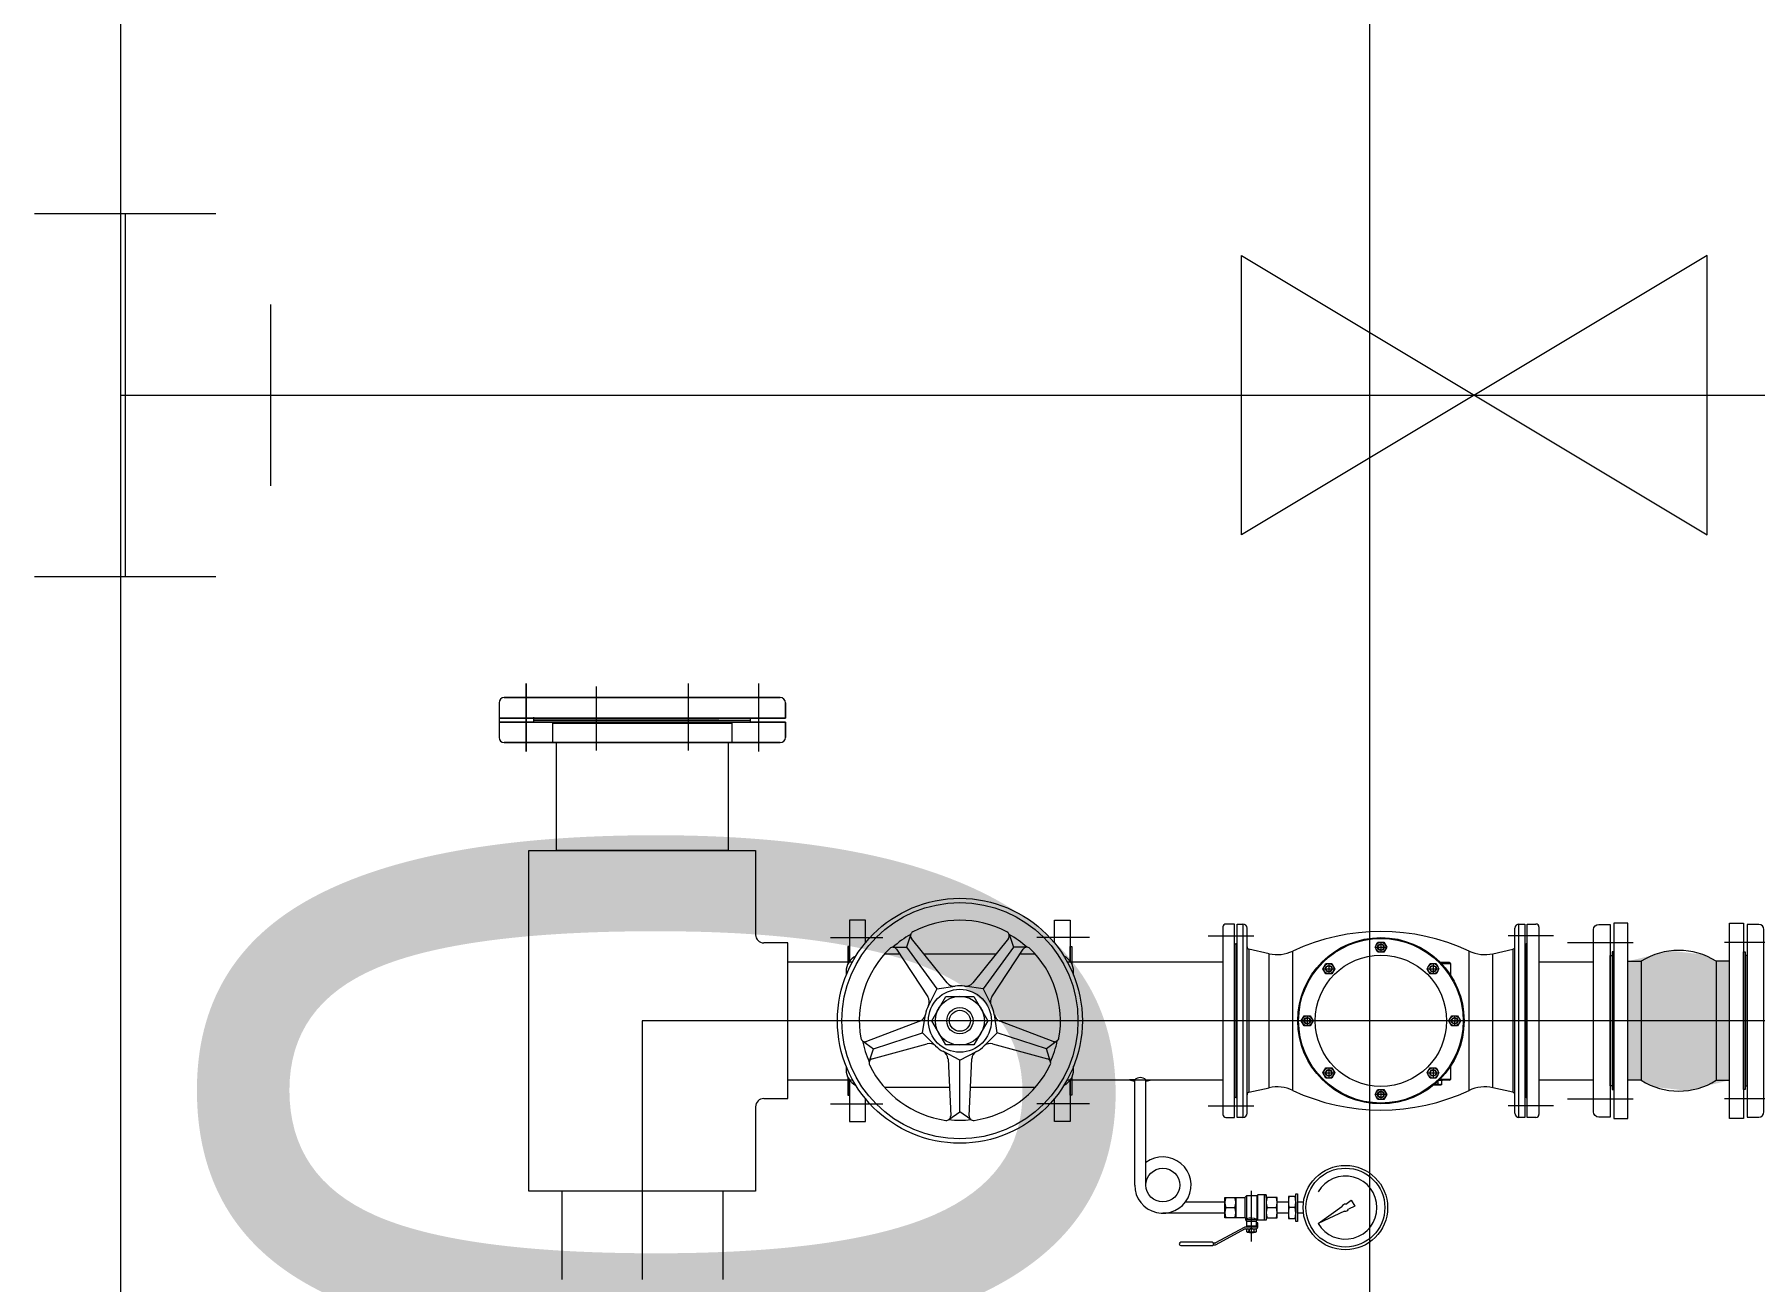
# Model space of a CAD drawing. Header units: millimetres. Extents: x 27447 to 251759, y -15958 to 82948.
# Drawn here: x 84773 to 85544, y 29491 to 30050 of the extents above; entities that cross this region are included whole.
import ezdxf

# ---------------------------------------------------------------- set-up
doc = ezdxf.new("R2010")
doc.units = ezdxf.units.MM
doc.linetypes.add('IMPORT-CENTER', pattern=[2000, 1250, -250, 250, -250])
for name, color, linetype, lineweight in [('A-ANNO-DIMS', 211, 'Continuous', 9), ('A-ANNO-DIMS-160', 211, 'Continuous', 9), ('G-IMPT', 8, 'Continuous', 9), ('G-IMPT-1', 8, 'IMPORT-CENTER', 9), ('M-EQPM', 50, 'Continuous', 9)]:
    doc.layers.add(name, color=color, linetype=linetype, lineweight=lineweight)
doc.styles.add('UTM Avo', font='UTM Avo.ttf', dxfattribs={"width": 0.9, "height": 400})
doc.dimstyles.new('1_Dim_chi_tiet_2_5_1', dxfattribs={"dimscale": 304.8, "dimtxt": 399.720379, "dimasz": 0.629921, "dimexe": 0.524934, "dimexo": 0.0625, "dimgap": 0.052493, "dimtad": 1, "dimdec": 0, "dimrnd": 5, "dimzin": 0, "dimdsep": 46, "dimtxsty": 'UTM Avo', "dimblk1": 'OBLIQUE', "dimblk2": 'OBLIQUE', "dimsah": 1, "dimcen": 0.09, "dimdle": 0.524934, "dimazin": 0, "dimtfac": 1, "dimtdec": 4, "dimtix": 1, "dimtmove": 2, "dimatfit": 3, "dimfxl": 1.049869, "dimfxlon": 1, "dimtvp": 1, "dimtolj": 1, "dimtzin": 0, "dimarcsym": 2})

# ---------------------------------------------------------------- blocks, each defined once
blk = doc.blocks.new('TKTC_BON NUOC MAI_260130 - TKTC_BON NUOC MAI_260130_dwg_FLA3_10K-3426655-TKCS_MB TUM MÁI')
at = {"layer": 'G-IMPT'}
for p, q in [((0, -87.5), (0, 87.5)), ((25, 75), (-38, 75)), ((25, -75), (-38, -75))]:
    blk.add_line(p, q, dxfattribs=at)
at = {"layer": 'G-IMPT', "flags": 128}
blk.add_lwpolyline([(-5, 92.5), (-16, 92.5), (-16, -92.5), (-5, -92.5)], dxfattribs=at)
blk.add_lwpolyline([(-18, -62.5), (-16, -62.5), (-16, 62.5), (-18, 62.5)], close=True, dxfattribs=at)
at = {"layer": 'G-IMPT'}
for centre, start, end in [((-5, 87.5), 360, 90), ((-5, -87.5), 270, 0)]:
    blk.add_arc(centre, 5, start, end, dxfattribs=at)
blk = doc.blocks.new('TKTC_BON NUOC MAI_260130 - TKTC_BON NUOC MAI_260130_dwg_FLA3_10K-3426656-TKCS_MB TUM MÁI')
at = {"layer": 'G-IMPT'}
for p, q in [((0, -87.5), (0, 87.5)), ((25, 75), (-38, 75)), ((25, -75), (-38, -75))]:
    blk.add_line(p, q, dxfattribs=at)
at = {"layer": 'G-IMPT', "flags": 128}
blk.add_lwpolyline([(-5, 92.5), (-16, 92.5), (-16, -92.5), (-5, -92.5)], dxfattribs=at)
blk.add_lwpolyline([(-18, -62.5), (-16, -62.5), (-16, 62.5), (-18, 62.5)], close=True, dxfattribs=at)
at = {"layer": 'G-IMPT'}
for centre, start, end in [((-5, 87.5), 360, 90), ((-5, -87.5), 270, 0)]:
    blk.add_arc(centre, 5, start, end, dxfattribs=at)
blk = doc.blocks.new('TKTC_BON NUOC MAI_260130 - TKTC_BON NUOC MAI_260130_dwg_V-3426653-TKCS_MB TUM MÁI')
at = {"layer": 'G-IMPT', "flags": 128}
blk.add_lwpolyline([(115.74, -69.44), (-115.74, 69.44), (-115.74, -69.44), (115.74, 69.44)], close=True, dxfattribs=at)
blk = doc.blocks.new('TKTC_BON NUOC MAI_260130 - TKTC_BON NUOC MAI_260130_dwg_T-3426665-TKCS_MB TUM MÁI')
at = {"layer": 'G-IMPT'}
for p, q in [((-100, -50), (-100, 50)), ((100, -50), (100, 50)), ((-100, 0), (100, 0)), ((0, 0), (0, -80)), ((-50, -80), (50, -80))]:
    blk.add_line(p, q, dxfattribs=at)
blk = doc.blocks.new('TKTC_BON NUOC MAI_260130 - TKTC_BON NUOC MAI_260130_dwg-3426650-TKCS_MB TUM MÁI')
at = {"layer": 'G-IMPT'}
blk.add_hatch(color=256, dxfattribs=at).paths.add_polyline_path([(-117638.12, -831594.6), (-117618.89, -831589.94), (-117618.89, -831536.61), (-117624.84, -831536.61), (-117631.22, -831533.53), (-117645.2, -831531.95), (-117664.43, -831536.61), (-117664.43, -831589.94), (-117658.47, -831589.94), (-117652.1, -831593.02)])
for p, q in [((-118339.78, -831282.97), (-115500.92, -831282.97)), ((-118170.19, -831420.75), (-118170.19, -831436.32)), ((-118057.49, -831429.45), (-118057.49, -831427.62)), ((-118065.97, -831438.61), (-118146.14, -831438.61)), ((-118021.76, -831526.04), (-117998.24, -831526.04)), ((-117969.49, -831546.31), (-117985.46, -831526.4)), ((-117942.03, -831526.4), (-117958.01, -831546.31)), ((-117905.73, -831526.04), (-117929.25, -831526.04)), ((-117852.45, -831525.19), (-117832.03, -831525.19)), ((-117845.89, -831521.25), (-117845.89, -831605.3)), ((-117835.09, -831604.75), (-117835.09, -831521.8)), ((-117697.74, -831525.19), (-117718.16, -831525.19)), ((-117715.1, -831604.75), (-117715.1, -831521.8)), ((-117704.31, -831521.25), (-117704.31, -831605.3)), ((-117990.63, -831533.48), (-117997.58, -831533.48)), ((-117992.11, -831531.23), (-117978.11, -831552.58)), ((-117947.72, -831533.48), (-117979.77, -831533.48)), ((-117949.39, -831552.58), (-117935.38, -831531.23)), ((-117929.91, -831533.48), (-117936.86, -831533.48)), ((-117814.61, -831594.49), (-117814.61, -831532.07)), ((-117735.58, -831594.49), (-117735.58, -831532.07)), ((-118040.82, -831536.83), (-118011.84, -831536.83)), ((-118014.71, -831541.32), (-118014.71, -831542.91)), ((-117915.65, -831536.83), (-117845.89, -831536.83)), ((-117912.78, -831542.91), (-117912.78, -831541.32)), ((-117744.36, -831537.2), (-117748.49, -831537.2)), ((-117704.31, -831536.83), (-117679.84, -831536.83)), ((-117981.65, -831563.49), (-118005.53, -831572.53)), ((-117921.96, -831572.53), (-117945.84, -831563.49)), ((-118002.99, -831580.35), (-117978.36, -831573.63)), ((-117949.13, -831573.63), (-117924.5, -831580.35)), ((-117969.07, -831580.37), (-117967.86, -831605.87)), ((-117959.63, -831605.87), (-117958.42, -831580.37)), ((-118014.71, -831583.65), (-118014.71, -831585.23)), ((-117912.78, -831585.23), (-117912.78, -831583.65)), ((-118040.82, -831589.72), (-118011.84, -831589.72)), ((-117997.58, -831593.07), (-117968.47, -831593.07)), ((-117959.02, -831593.07), (-117929.91, -831593.07)), ((-117915.65, -831589.72), (-117845.89, -831589.72)), ((-117749.61, -831590.45), (-117749.61, -831591.68)), ((-117744.36, -831589.91), (-117749.05, -831589.91)), ((-117704.31, -831589.72), (-117679.84, -831589.72)), ((-118021.76, -831600.52), (-117998.24, -831600.52)), ((-117905.73, -831600.52), (-117929.25, -831600.52)), ((-117852.45, -831601.36), (-117832.03, -831601.36)), ((-117697.74, -831601.36), (-117718.16, -831601.36)), ((-118142.11, -831639.58), (-118142.11, -831679.28)), ((-118069.99, -831639.58), (-118069.99, -831679.28)), ((-117833.11, -831662.16), (-117833.11, -831639.44)), ((-117844.65, -831647.01), (-117840.5, -831647.01)), ((-117826.09, -831647.01), (-117821.95, -831647.01)), ((-117813.51, -831647.01), (-117816.23, -831647.01)), ((-117836.4, -831655.86), (-117849.23, -831662.82)), ((-117848.86, -831663.49), (-117836.03, -831656.52)), ((-117835.85, -831656.48), (-117831.03, -831656.48)), ((-117830.65, -831652.5), (-117835.57, -831652.5)), ((-117835.19, -831653.07), (-117831.03, -831653.07)), ((-117850.15, -831663.67), (-117850.15, -831662.91))]:
    blk.add_line(p, q, dxfattribs=at)
at = {"layer": 'G-IMPT', "flags": 128}
for points in [[(-118167.9, -831418.46), (-118044.21, -831418.46)], [(-118041.92, -831427.62), (-118170.19, -831427.62), (-118041.92, -831427.62), (-118041.92, -831420.75)], [(-118041.92, -831429.45), (-118170.19, -831429.45), (-118041.92, -831429.45), (-118041.92, -831436.32)], [(-118167.9, -831438.61), (-118044.21, -831438.61)], [(-118067.59, -831486.97), (-118144.51, -831486.97), (-118144.51, -831438.61), (-118067.59, -831438.61)], [(-117839.55, -831606.62), (-117839.55, -831519.94), (-117836.95, -831519.94), (-117836.95, -831606.62)], [(-117710.64, -831606.62), (-117713.24, -831606.62), (-117713.24, -831519.94), (-117710.64, -831519.94)], [(-117664.43, -831607.06), (-117664.43, -831519.49), (-117670.73, -831519.49), (-117670.73, -831607.06)], [(-117618.89, -831607.06), (-117618.89, -831519.49), (-117612.58, -831519.49), (-117612.58, -831607.06)], [(-117776.42, -831532.59), (-117777.75, -831530.29), (-117776.42, -831527.99), (-117773.77, -831527.99), (-117772.44, -831530.29), (-117773.77, -831532.59)], [(-117840.63, -831597.69), (-117840.63, -831528.87), (-117840.11, -831528.87), (-117840.11, -831597.69)], [(-117825.24, -831533.28), (-117834.21, -831531.24), (-117834.21, -831595.31), (-117825.24, -831593.27)], [(-117709.56, -831597.69), (-117709.56, -831528.87), (-117710.09, -831528.87), (-117710.09, -831597.69)], [(-117671.43, -831532.45), (-117671.43, -831594.1), (-117670.73, -831594.1), (-117670.73, -831532.45)], [(-117611.88, -831532.45), (-117611.88, -831594.1), (-117612.58, -831594.1), (-117612.58, -831532.45)], [(-117799.78, -831542.26), (-117801.1, -831539.96), (-117799.78, -831537.66), (-117797.12, -831537.66), (-117795.79, -831539.96), (-117797.12, -831542.26)], [(-117753.07, -831542.26), (-117754.4, -831539.96), (-117753.07, -831537.66), (-117750.42, -831537.66), (-117749.09, -831539.96), (-117750.42, -831542.26)], [(-117658.47, -831536.61), (-117658.47, -831589.94), (-117664.43, -831589.94), (-117664.43, -831536.61)], [(-117624.84, -831536.61), (-117624.84, -831589.94), (-117618.89, -831589.94), (-117618.89, -831536.61)], [(-117970.02, -831574.14), (-117976.29, -831563.28), (-117970.02, -831552.41), (-117957.47, -831552.41), (-117951.2, -831563.28), (-117957.47, -831574.14)], [(-117809.45, -831565.61), (-117810.78, -831563.31), (-117809.45, -831561.01), (-117806.79, -831561.01), (-117805.47, -831563.31), (-117806.79, -831565.61)], [(-117743.4, -831565.61), (-117744.73, -831563.31), (-117743.4, -831561.01), (-117740.74, -831561.01), (-117739.41, -831563.31), (-117740.74, -831565.61)], [(-117799.78, -831588.97), (-117801.1, -831586.67), (-117799.78, -831584.37), (-117797.12, -831584.37), (-117795.79, -831586.67), (-117797.12, -831588.97)], [(-117753.07, -831588.97), (-117754.4, -831586.67), (-117753.07, -831584.37), (-117750.42, -831584.37), (-117749.09, -831586.67), (-117750.42, -831588.97)], [(-117776.42, -831598.64), (-117777.75, -831596.34), (-117776.42, -831594.04), (-117773.77, -831594.04), (-117772.44, -831596.34), (-117773.77, -831598.64)], [(-117845.04, -831651.56), (-117845.04, -831642.47), (-117840.11, -831642.47), (-117840.11, -831651.56)], [(-117826.48, -831641.33), (-117826.48, -831652.69), (-117827.24, -831652.69), (-117827.24, -831641.33)], [(-117813.23, -831642.09), (-117816.51, -831642.09), (-117816.51, -831651.94), (-117813.23, -831651.94)], [(-117813.23, -831653.26), (-117813.23, -831640.77), (-117812.48, -831640.77), (-117812.48, -831653.26)], [(-117821.56, -831649.54), (-117821.56, -831644.49), (-117816.51, -831644.49), (-117816.51, -831649.54)], [(-117831.6, -831655.34), (-117831.6, -831655.72), (-117834.62, -831655.72), (-117834.62, -831655.34)]]:
    blk.add_lwpolyline(points, close=True, dxfattribs=at)
for points in [[(-118154.61, -831429.45), (-118154.61, -831428.53), (-118154.61, -831427.16)], [(-118071.69, -831428.53), (-118154.61, -831428.53), (-118057.49, -831428.53)], [(-118146.14, -831438.61), (-118146.14, -831429.9), (-118065.97, -831429.9), (-118065.97, -831438.61)], [(-118055.28, -831601.82), (-118055.28, -831639.58), (-118156.82, -831639.58), (-118156.82, -831486.97), (-118055.28, -831486.97), (-118055.28, -831524.73)], [(-118006.08, -831528.35), (-118006.08, -831518.2), (-118013.14, -831518.2), (-118013.14, -831536.62), (-118013.14, -831529.96), (-118013.92, -831529.96), (-118013.92, -831537.91)], [(-117921.41, -831528.35), (-117921.41, -831518.2), (-117914.35, -831518.2), (-117914.35, -831536.62), (-117914.35, -831529.96), (-117913.57, -831529.96), (-117913.57, -831537.91)], [(-117844.57, -831606.62), (-117840.63, -831606.62), (-117840.63, -831519.94), (-117844.57, -831519.94)], [(-117705.62, -831606.62), (-117709.56, -831606.62), (-117709.56, -831519.94), (-117705.62, -831519.94)], [(-117985.79, -831524.55), (-117987.71, -831530.29), (-117974.11, -831549.01), (-117965.89, -831547.74)], [(-117941.7, -831524.55), (-117939.78, -831530.29), (-117953.38, -831549.01), (-117961.6, -831547.74)], [(-117775.1, -831527.97), (-117775.08, -831530.29), (-117775.1, -831530.27), (-117775.1, -831530.33), (-117775.1, -831532.61)], [(-118051.59, -831598.13), (-118040.82, -831598.13), (-118040.82, -831528.42), (-118051.59, -831528.42)], [(-117993.77, -831530.35), (-117987.71, -831530.29), (-117974.11, -831549.01), (-117977.86, -831556.44)], [(-117933.72, -831530.35), (-117939.78, -831530.29), (-117953.38, -831549.01), (-117949.64, -831556.44)], [(-117839.55, -831528.87), (-117840.11, -831528.87), (-117840.11, -831597.69), (-117839.55, -831597.69)], [(-117777.41, -831530.29), (-117775.06, -831530.29), (-117772.78, -831530.29)], [(-117715.99, -831531.24), (-117715.99, -831595.31), (-117724.96, -831593.27), (-117724.96, -831533.28), (-117715.99, -831531.24), (-117715.99, -831595.31)], [(-117710.64, -831528.87), (-117710.09, -831528.87), (-117710.09, -831597.69), (-117710.64, -831597.69)], [(-117800.77, -831539.96), (-117798.41, -831539.96), (-117796.13, -831539.96)], [(-117798.45, -831537.64), (-117798.43, -831539.96), (-117798.45, -831539.94), (-117798.45, -831540), (-117798.45, -831542.28)], [(-117754.06, -831539.96), (-117751.71, -831539.96), (-117749.42, -831539.96)], [(-117751.74, -831537.64), (-117751.72, -831539.96), (-117751.74, -831539.94), (-117751.74, -831540), (-117751.74, -831542.28)], [(-117748.13, -831537.57), (-117743.99, -831537.57), (-117743.99, -831542.78)], [(-118007.39, -831572.27), (-118002.52, -831575.87), (-117980.52, -831568.73), (-117979.18, -831560.52)], [(-117920.1, -831572.27), (-117924.97, -831575.87), (-117946.97, -831568.73), (-117948.31, -831560.52)], [(-117810.44, -831563.31), (-117808.08, -831563.31), (-117805.8, -831563.31)], [(-117808.12, -831561), (-117808.1, -831563.31), (-117808.12, -831563.3), (-117808.12, -831563.35), (-117808.12, -831565.63)], [(-117744.39, -831563.31), (-117742.03, -831563.31), (-117739.75, -831563.31)], [(-117742.07, -831561), (-117742.05, -831563.31), (-117742.07, -831563.3), (-117742.07, -831563.35), (-117742.07, -831565.63)], [(-118004.34, -831581.65), (-118002.52, -831575.87), (-117980.52, -831568.73), (-117974.61, -831574.58)], [(-117923.15, -831581.65), (-117924.97, -831575.87), (-117946.97, -831568.73), (-117952.88, -831574.58)], [(-117968.68, -831607.56), (-117963.75, -831604.05), (-117963.75, -831580.92), (-117971.14, -831577.1)], [(-117958.81, -831607.56), (-117963.75, -831604.05), (-117963.75, -831580.92), (-117956.35, -831577.1)], [(-118013.92, -831588.65), (-118013.92, -831596.6), (-118013.14, -831596.6), (-118013.14, -831589.93), (-118013.14, -831608.36), (-118006.08, -831608.36), (-118006.08, -831598.2)], [(-117913.57, -831588.65), (-117913.57, -831596.6), (-117914.35, -831596.6), (-117914.35, -831589.93), (-117914.35, -831608.36), (-117921.41, -831608.36), (-117921.41, -831598.2)], [(-117800.77, -831586.67), (-117798.41, -831586.67), (-117796.13, -831586.67)], [(-117798.45, -831584.35), (-117798.43, -831586.67), (-117798.45, -831586.65), (-117798.45, -831586.7), (-117798.45, -831588.99)], [(-117754.06, -831586.67), (-117751.71, -831586.67), (-117749.42, -831586.67)], [(-117751.74, -831584.35), (-117751.72, -831586.67), (-117751.74, -831586.65), (-117751.74, -831586.7), (-117751.74, -831588.99)], [(-117743.99, -831583.78), (-117743.99, -831589.54), (-117748.67, -831589.54)], [(-117885.42, -831636.92), (-117885.42, -831589.72), (-117887.81, -831589.72)], [(-117880.37, -831636.92), (-117880.37, -831589.72), (-117877.98, -831589.72)], [(-117772.78, -831596.34), (-117775.13, -831596.34), (-117777.41, -831596.34)], [(-117775.1, -831594.02), (-117775.1, -831596.36), (-117775.1, -831596.32), (-117775.08, -831596.34), (-117775.1, -831598.66)], [(-117751.33, -831591.96), (-117748.7, -831591.96), (-117748.27, -831591.96), (-117747.78, -831591.68), (-117747.78, -831590.1)], [(-117747.53, -831589.91), (-117747.53, -831590.1), (-117749.24, -831590.1)], [(-117835.38, -831641.71), (-117835.38, -831652.06), (-117836.14, -831651.56), (-117840.11, -831651.56), (-117840.11, -831642.47), (-117836.14, -831642.47)], [(-117826.48, -831642.47), (-117826.48, -831641.33), (-117830.27, -831641.33), (-117830.65, -831641.71), (-117835.38, -831641.71), (-117836.14, -831642.47), (-117836.14, -831651.56)], [(-117830.65, -831641.71), (-117830.65, -831652.31), (-117830.27, -831652.69), (-117830.27, -831641.33)], [(-117826.48, -831651.56), (-117821.56, -831651.56), (-117821.56, -831642.47), (-117826.48, -831642.47), (-117826.48, -831651.56), (-117826.48, -831652.69), (-117830.27, -831652.69)], [(-117862.7, -831644.49), (-117845.04, -831644.49), (-117845.04, -831649.54), (-117872.8, -831649.54)], [(-117809.78, -831649.54), (-117812.48, -831649.54), (-117812.48, -831644.49), (-117809.78, -831644.49)], [(-117791.42, -831648.56), (-117803.26, -831654.08), (-117792.56, -831646.59)], [(-117790.89, -831645.42), (-117788.43, -831643.7), (-117786.85, -831646.43), (-117789.58, -831647.7)], [(-117830.27, -831655.72), (-117830.27, -831653.83), (-117831.03, -831653.83), (-117831.03, -831655.72), (-117835.86, -831655.72)], [(-117830.65, -831651.94), (-117830.65, -831652.5), (-117831.03, -831653.07), (-117831.03, -831655.34), (-117835.19, -831655.34), (-117835.19, -831653.07), (-117835.57, -831652.5), (-117835.57, -831651.94)], [(-117834.97, -831657.99), (-117835.24, -831657.84), (-117835.24, -831656.64), (-117834.97, -831656.48), (-117831.25, -831656.48), (-117830.98, -831656.64), (-117830.98, -831657.84), (-117831.25, -831657.99), (-117834.97, -831657.99), (-117831.25, -831657.99)], [(-117832.04, -831656.64), (-117831.97, -831657.99), (-117832.35, -831658.37), (-117833.87, -831658.37), (-117834.25, -831657.99), (-117834.18, -831656.64), (-117834.18, -831657.84)], [(-117849.59, -831662.91), (-117850.15, -831662.91), (-117850.53, -831662.54), (-117864.72, -831662.54)], [(-117864.72, -831664.05), (-117850.53, -831664.05), (-117850.15, -831663.67), (-117849.59, -831663.67)]]:
    blk.add_lwpolyline(points, dxfattribs=at)
at = {"layer": 'G-IMPT'}
for centre, radius in [((-117963.75, -831563.28), 54.88), ((-117963.75, -831563.28), 52.92), ((-117775.1, -831563.28), 37.26), ((-117775.1, -831563.28), 36.88), ((-117775.1, -831530.29), 2.3), ((-117775.1, -831563.28), 29.43), ((-117775.1, -831530.29), 1.46), ((-117775.1, -831530.29), 1.3), ((-117798.45, -831539.96), 2.3), ((-117798.45, -831539.96), 1.46), ((-117798.45, -831539.96), 1.3), ((-117751.74, -831539.96), 2.3), ((-117751.74, -831539.96), 1.46), ((-117751.74, -831539.96), 1.3), ((-117963.75, -831563.28), 14.11), ((-117963.75, -831563.28), 10.98), ((-117963.75, -831563.28), 5.88), ((-117963.75, -831563.28), 4.7), ((-117808.12, -831563.31), 2.3), ((-117808.12, -831563.31), 1.46), ((-117808.12, -831563.31), 1.3), ((-117742.07, -831563.31), 2.3), ((-117742.07, -831563.31), 1.46), ((-117742.07, -831563.31), 1.3), ((-117798.45, -831586.67), 2.3), ((-117798.45, -831586.67), 1.46), ((-117798.45, -831586.67), 1.3), ((-117751.74, -831586.67), 2.3), ((-117751.74, -831586.67), 1.46), ((-117751.74, -831586.67), 1.3), ((-117775.1, -831596.34), 2.3), ((-117775.1, -831596.34), 1.46), ((-117775.1, -831596.34), 1.3), ((-117791.02, -831647.01), 18.93), ((-117872.8, -831636.92), 7.57), ((-117791.02, -831647.01), 17.67)]:
    blk.add_circle(centre, radius, dxfattribs=at)
for centre, radius, start, end in [((-118167.9, -831420.75), 2.29, 90, 180), ((-118167.9, -831420.75), 2.29, 90, 180), ((-118044.21, -831420.75), 2.29, 360, 90), ((-118044.21, -831420.75), 2.29, 360, 90), ((-118167.9, -831436.32), 2.29, 180, 270), ((-118167.9, -831436.32), 2.29, 180, 270), ((-118044.21, -831436.32), 2.29, 270, 0), ((-118044.21, -831436.32), 2.29, 270, 0), ((-117963.75, -831563.28), 45.08, 62.0933, 117.9067), ((-117844.57, -831521.25), 1.31, 90, 180), ((-117836.95, -831521.8), 1.86, 360, 90), ((-117713.24, -831521.8), 1.86, 90, 180), ((-117705.62, -831521.25), 1.31, 0, 90), ((-118051.59, -831524.73), 3.69, 180, 270), ((-117963.75, -831563.28), 44.56, 119.64469, 132.35531), ((-117983.93, -831525.17), 1.96, 117.9067, 218.72631), ((-117943.56, -831525.17), 1.96, 321.27369, 62.0933), ((-117963.75, -831563.28), 44.56, 47.64469, 60.35531), ((-117775.1, -831616.41), 93.14, 64.89629, 115.10371), ((-118006.87, -831541.32), 7.84, 116.42356, 180), ((-117963.75, -831563.28), 45.08, 134.0933, 189.9067), ((-117993.75, -831532.31), 1.96, 33.27369, 134.0933), ((-117933.74, -831532.31), 1.96, 45.9067, 146.72631), ((-117963.75, -831563.28), 45.08, 350.0933, 45.9067), ((-117920.62, -831541.32), 7.84, 360, 63.57644), ((-117833.97, -831530.15), 1.12, 180, 257.90524), ((-117821.72, -831516.89), 16.76, 257.90524, 295.10371), ((-117728.47, -831516.89), 16.76, 244.89629, 282.09476), ((-117716.22, -831530.15), 1.12, 282.09476, 0), ((-117716.22, -831530.15), 1.12, 282.09476, 0), ((-117641.66, -831563.28), 31.53, 57.76905, 122.23095), ((-117744.36, -831537.57), 0.373, 0, 90), ((-117966.43, -831543.86), 3.92, 218.72631, 277.86387), ((-117963.75, -831563.28), 15.68, 82.13613, 97.86387), ((-117961.06, -831543.86), 3.92, 262.13613, 321.27369), ((-117963.75, -831563.28), 15.68, 154.13613, 169.86387), ((-117981.38, -831554.73), 3.92, 334.13613, 33.27369), ((-117946.11, -831554.73), 3.92, 146.72631, 205.86387), ((-117963.75, -831563.28), 15.68, 10.13613, 25.86387), ((-117983.04, -831559.83), 3.92, 290.72631, 349.86387), ((-117944.45, -831559.83), 3.92, 190.13613, 249.27369), ((-118006.22, -831570.7), 1.96, 189.9067, 290.72631), ((-117963.75, -831563.28), 44.56, 191.64469, 204.35531), ((-117977.33, -831577.41), 3.92, 46.13613, 105.27369), ((-117950.16, -831577.41), 3.92, 74.72631, 133.86387), ((-117963.75, -831563.28), 44.56, 335.64469, 348.35531), ((-117921.27, -831570.7), 1.96, 249.27369, 350.0933), ((-118002.47, -831582.24), 1.96, 105.27369, 206.0933), ((-117963.75, -831563.28), 15.68, 226.13613, 241.86387), ((-117972.99, -831580.56), 3.92, 2.72631, 61.86387), ((-117954.5, -831580.56), 3.92, 118.13613, 177.27369), ((-117963.75, -831563.28), 15.68, 298.13613, 313.86387), ((-117925.02, -831582.24), 1.96, 333.9067, 74.72631), ((-118006.87, -831585.23), 7.84, 180, 243.57644), ((-117963.75, -831563.28), 45.08, 206.0933, 261.9067), ((-117963.75, -831563.28), 45.08, 278.0933, 333.9067), ((-117920.62, -831585.23), 7.84, 296.42356, 0), ((-117882.91, -831592.62), 3.85, 48.85119, 130.76533), ((-117744.36, -831589.54), 0.373, 270, 0), ((-117885.42, -831584.74), 5.52, 244.37692, 270.04157), ((-117880.37, -831584.74), 5.52, 269.95843, 295.62308), ((-117833.97, -831596.41), 1.12, 102.09476, 180), ((-117821.72, -831609.67), 16.76, 64.89629, 102.09476), ((-117775.1, -831510.15), 93.14, 244.89629, 295.10371), ((-117728.47, -831609.67), 16.76, 77.90524, 115.10371), ((-117716.22, -831596.41), 1.12, 0, 77.90524), ((-117641.66, -831563.28), 31.53, 237.76905, 302.23095), ((-118051.59, -831601.82), 3.69, 90, 180), ((-117836.95, -831604.75), 1.86, 270, 0), ((-117713.24, -831604.75), 1.86, 180, 270), ((-117969.82, -831605.97), 1.96, 261.9067, 2.72631), ((-117963.75, -831563.28), 44.56, 263.64469, 276.35531), ((-117957.67, -831605.97), 1.96, 177.27369, 278.0933), ((-117844.57, -831605.3), 1.31, 180, 270), ((-117705.62, -831605.3), 1.31, 270, 360), ((-117872.8, -831636.92), 12.62, 180, 126.8699), ((-117791.02, -831647.01), 14.13, 210, 150), ((-117838.22, -831644.74), 6.81, 160.52878, 199.47122), ((-117846.93, -831644.74), 6.81, 340.52878, 19.47122), ((-117819.67, -831644.74), 6.81, 160.52878, 199.47122), ((-117828.38, -831644.74), 6.81, 340.52878, 19.47122), ((-117838.22, -831649.28), 6.81, 160.52878, 199.47122), ((-117846.93, -831649.28), 6.81, 340.52878, 19.47122), ((-117819.67, -831649.28), 6.81, 160.52878, 199.47122), ((-117828.38, -831649.28), 6.81, 340.52878, 19.47122), ((-117791.02, -831647.01), 1.6, 85.40337, 164.58259), ((-117791.02, -831647.01), 1.6, 255.41741, 334.59663), ((-117835.86, -831656.86), 1.14, 90, 118.49564), ((-117835.85, -831656.86), 0.379, 90, 118.49564), ((-117833.37, -831658.82), 7.05, 67.30419, 106.59005), ((-117834.71, -831657.46), 0.979, 57.08669, 122.91331), ((-117834.71, -831657.01), 0.979, 237.08669, 302.91331), ((-117833.11, -831660.17), 3.69, 73.22135, 106.77865), ((-117833.11, -831654.3), 3.69, 253.22135, 286.77865), ((-117831.51, -831657.46), 0.979, 57.08669, 122.91331), ((-117831.51, -831657.01), 0.979, 237.08669, 302.91331), ((-117831.03, -831655.72), 0.757, 270, 360), ((-117864.72, -831663.29), 0.757, 90, 270), ((-117849.59, -831662.16), 0.757, 270, 298.49564), ((-117849.59, -831662.16), 1.51, 270, 298.49564)]:
    blk.add_arc(centre, radius, start, end, dxfattribs=at)
for centre, start_param, end_param in [((-117811.59, -831644.55), 1.230959, 1.910633), ((-117818.16, -831644.55), 4.372552, 5.052226), ((-117811.59, -831649.47), 1.230959, 1.910633), ((-117818.16, -831649.47), 4.372552, 5.052226)]:
    blk.add_ellipse(centre, major_axis=(0, 7.38), ratio=0.666667, start_param=start_param, end_param=end_param, dxfattribs=at)
for points, weights in [([(-117749.61, -831591.68), (-117750.53, -831591.95), (-117751.32, -831591.96)], [1.02068473304, 1.04682585707, 1.0059745856]), ([(-117748.7, -831591.96), (-117749.12, -831591.96), (-117749.61, -831591.68)], [1, 1.04863481341, 1.02068473304]), ([(-117747.78, -831591.68), (-117748.27, -831591.96), (-117748.7, -831591.96)], [1.02068473304, 1.04863481341, 1])]:
    blk.add_rational_spline(points, weights, degree=2, dxfattribs=at)
at = {"layer": 'G-IMPT-1'}
for p, q in [((-118085.44, -831412.2), (-118085.44, -831442.19)), ((-118054.04, -831412.2), (-118054.04, -831442.6)), ((-118126.67, -831413.42), (-118126.67, -831442.19))]:
    blk.add_line(p, q, dxfattribs=at)
at = {"layer": 'G-IMPT-1', "flags": 128}
blk.add_lwpolyline([(-118158.06, -831442.6), (-118158.06, -831412.2)], close=True, dxfattribs=at)
blk.add_lwpolyline([(-117534.29, -831563.28), (-118106.05, -831563.28), (-118106.05, -831679.28)], dxfattribs=at)
at = {"layer": 'M-EQPM'}
blk.add_line((-118339.78, -829948.58), (-118339.78, -831755.58), dxfattribs=at)
at = {"extrusion": (0, 0, -1)}
for name, p, xscale, yscale, zscale, rotation in [('TKTC_BON NUOC MAI_260130 - TKTC_BON NUOC MAI_260130_dwg_T-3426665-TKCS_MB TUM MÁI', (118337.75, -831282.97), 0.8132393083069471, 0.8132393083069471, -0.8132393083069471, 269.996992867689), ('TKTC_BON NUOC MAI_260130 - TKTC_BON NUOC MAI_260130_dwg_V-3426653-TKCS_MB TUM MÁI', (117733.22, -831282.97), 0.901442307622346, 0.901442307622346, -0.901442307622346, 180)]:
    blk.add_blockref(name, p, dxfattribs=dict(at, xscale=xscale, yscale=yscale, zscale=zscale, rotation=rotation))
at = {"extrusion": (0, 0, -1), "xscale": 0.4670552018349271, "yscale": 0.4670552018349271, "zscale": -0.4670552018349271}
blk.add_blockref('TKTC_BON NUOC MAI_260130 - TKTC_BON NUOC MAI_260130_dwg_FLA3_10K-3426655-TKCS_MB TUM MÁI', (117679.84, -831563.28), dxfattribs=at)
at = {"xscale": 0.4670552018349272, "yscale": 0.4670552018349272, "zscale": 0.4670552018349272}
blk.add_blockref('TKTC_BON NUOC MAI_260130 - TKTC_BON NUOC MAI_260130_dwg_FLA3_10K-3426656-TKCS_MB TUM MÁI', (-117603.48, -831563.28), dxfattribs=at)
blk = doc.blocks.new('TKTC_BON NUOC MAI_260130 - TKTC_BON NUOC MAI_260130-2047084-TKCS_MB TUM MÁI')
blk.add_blockref('TKTC_BON NUOC MAI_260130 - TKTC_BON NUOC MAI_260130_dwg-3426650-TKCS_MB TUM MÁI', (169499.17, 843934.43))
blk = doc.blocks.new('DIMBLOCK57-TKCS_MB TUM MÁI')
at = {"layer": 'A-ANNO-DIMS-160'}
for p, q in [((85371.72, 23177.36), (85371.72, 33696.94)), ((85051.72, 33536.94), (85531.72, 33536.94)), ((85371.72, 33536.94), (85051.72, 33536.94)), ((85051.72, 23337.36), (85531.72, 23337.36)), ((85371.72, 23337.36), (85051.72, 23337.36))]:
    blk.add_line(p, q, dxfattribs=at)
at = {"layer": 'A-ANNO-DIMS-160', "lineweight": 25}
for p, q in [((85371.72, 33536.94), (85275.72, 33632.94)), ((85371.72, 33536.94), (85467.72, 33440.94)), ((85371.72, 23337.36), (85275.72, 23433.36)), ((85371.72, 23337.36), (85467.72, 23241.36))]:
    blk.add_line(p, q, dxfattribs=at)
at = {"layer": 'A-ANNO-DIMS-160', "color": 0, "insert": (84852.09, 28371.36), "char_height": 400, "width": 1643.2949, "attachment_point": 1, "rotation": 90, "line_spacing_factor": 1.110334, "style": 'UTM Avo'}
blk.add_mtext('10200', dxfattribs=at)
blk = doc.blocks.new('_Oblique')
at = {"color": 0, "linetype": 'ByBlock', "lineweight": -2}
blk.add_line((-0.5, -0.5), (0.5, 0.5), dxfattribs=at)

msp = doc.modelspace()

# ---------------------------------------------------------------- block references
at = {"layer": 'M-EQPM'}
msp.add_blockref('TKTC_BON NUOC MAI_260130 - TKTC_BON NUOC MAI_260130-2047084-TKCS_MB TUM MÁI', (33652.56, 17236.94), dxfattribs=at)

# ---------------------------------------------------------------- dimensions: what is measured, and where the dimension line sits
at = {"layer": 'A-ANNO-DIMS'}
dim = msp.add_linear_dim(base=(85371.72, 33536.94), p1=(85051.72, 23337.36), p2=(85051.72, 33536.94), angle=90, dimstyle='1_Dim_chi_tiet_2_5_1', override={"dimpost": '<>', "dimfxl": 10199.573178}, dxfattribs=at)
dim.commit()
dim.dimension.update_dxf_attribs({"geometry": 'DIMBLOCK57-TKCS_MB TUM MÁI', "text_midpoint": (85118.75, 29193), "dimtype": 160, "text_rotation": 90})

doc.saveas('drawing.dxf')
